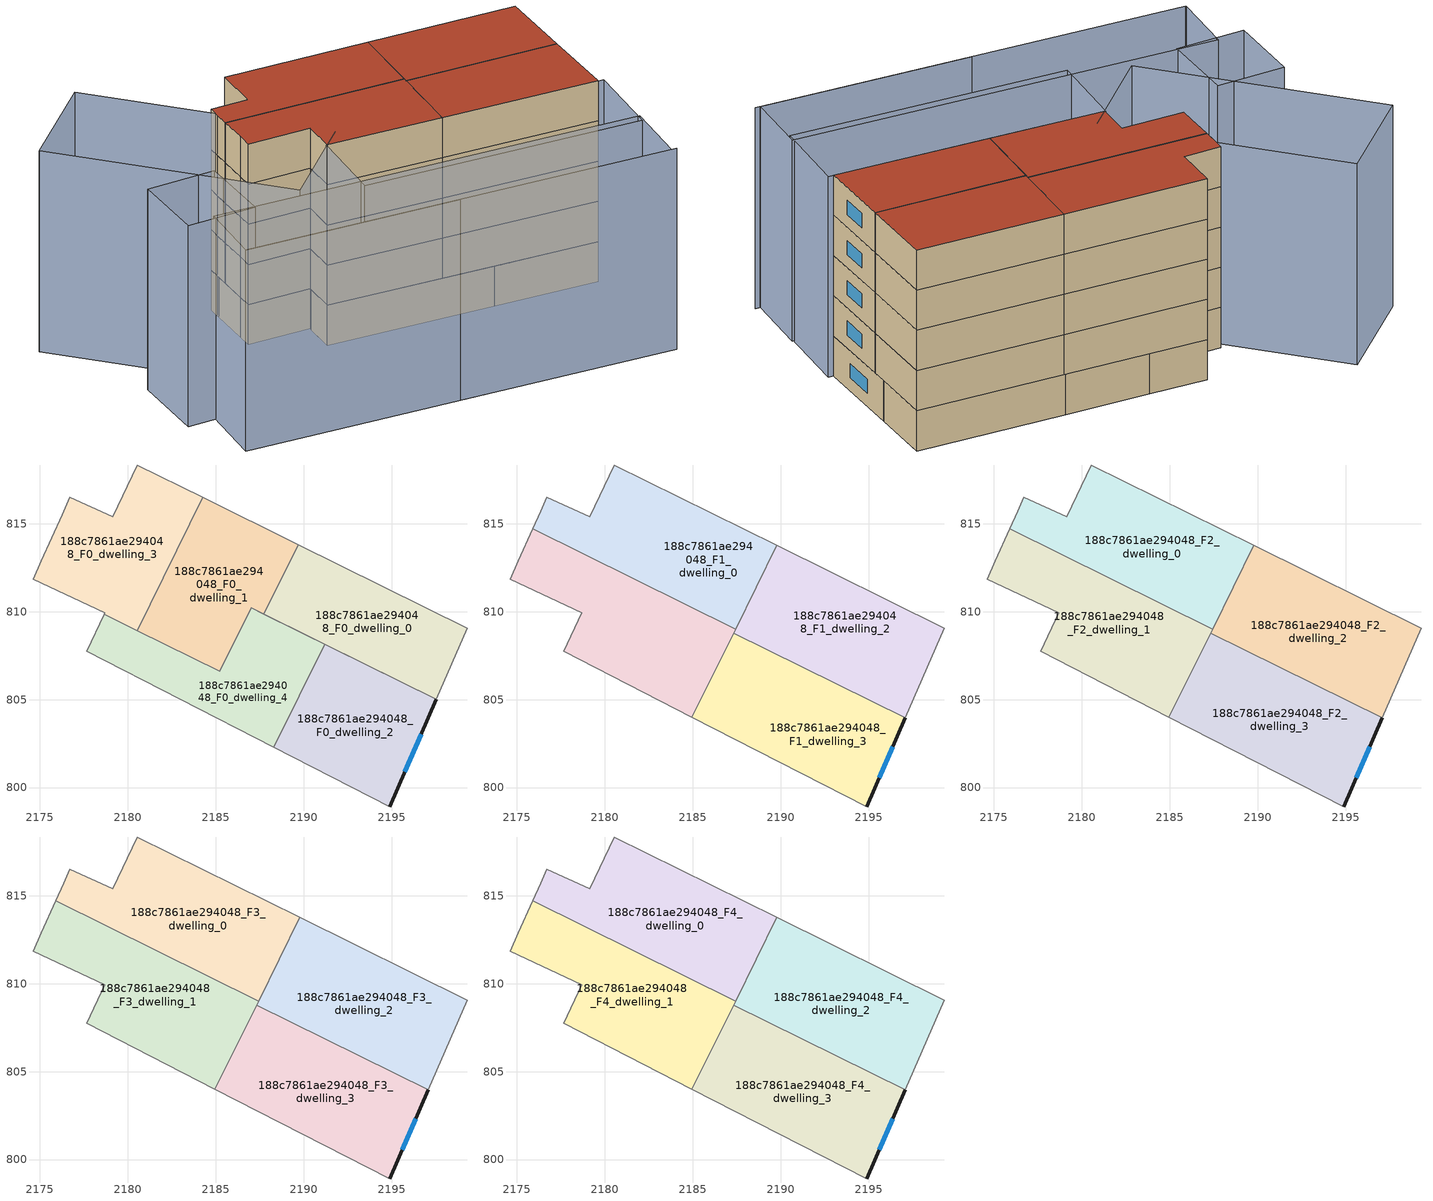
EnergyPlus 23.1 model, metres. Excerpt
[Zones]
188c7861ae294048_F0_dwelling_0
 floor ground (EU_floor_Construction): 2199.29,809.07 2197.54,805.01 2187.73,809.87 2189.68,813.82 z0
 wall adiabatic (EU_wall_Construction): 2187.73,809.87 2197.54,805.01 2199.29,809.07 2189.68,813.82 z0:3
 wall to 188c7861ae294048_F0_dwelling_1 (EU_wall_Construction): 2189.68,813.82 2187.73,809.87 z0:3
188c7861ae294048_F0_dwelling_1
 floor ground (EU_floor_Construction): 2189.68,813.82 2187.73,809.87 2187.01,810.22 2185.22,806.6 2180.52,808.92 2184.27,816.5 z0
 wall adiabatic (EU_wall_Construction): 2187.01,810.22 2187.73,809.87 / 2189.68,813.82 2184.27,816.5 z0:3
 wall to 188c7861ae294048_F0_dwelling_4 (EU_wall_Construction): 2180.52,808.92 2185.22,806.6 2187.01,810.22 z0:3
 wall to 188c7861ae294048_F0_dwelling_3 (EU_wall_Construction): 2184.27,816.5 2180.52,808.92 z0:3
188c7861ae294048_F0_dwelling_2
 floor ground (EU_floor_Construction): 2197.54,805.01 2194.89,798.9 2188.29,802.29 2191.19,808.15 z0
 wall outside (EU_wall_Construction): 2194.89,798.9 2197.54,805.01 z0:3
 wall adiabatic (EU_wall_Construction): 2188.29,802.29 2194.89,798.9 / 2197.54,805.01 2191.19,808.15 z0:3
 wall to 188c7861ae294048_F0_dwelling_4 (EU_wall_Construction): 2191.19,808.15 2188.29,802.29 z0:3
 window (EU_Window_Construction): 2195.75,800.89 2196.68,803.03 z0.98:2.02
188c7861ae294048_F0_dwelling_3
 floor ground (EU_floor_Construction): 2184.27,816.5 2180.52,808.92 2178.65,809.85 2178.69,809.95 2174.6,811.86 2175.07,812.89 2176.26,815.53 2176.34,815.71 2176.69,816.5 2179.14,815.4 2180.54,818.34 z0
 wall adiabatic (EU_wall_Construction): 2184.27,816.5 2180.54,818.34 2179.14,815.4 2176.69,816.5 2176.34,815.71 2176.26,815.53 2175.07,812.89 2174.6,811.86 2178.69,809.95 2178.65,809.85 z0:3
 wall to 188c7861ae294048_F0_dwelling_4 (EU_wall_Construction): 2178.65,809.85 2180.52,808.93 z0:3
188c7861ae294048_F0_dwelling_4
 floor ground (EU_floor_Construction): 2191.19,808.15 2188.29,802.29 2177.65,807.74 2178.65,809.85 2185.22,806.6 2187.01,810.22 z0
 wall adiabatic (EU_wall_Construction): 2191.19,808.15 2187.01,810.22 / 2178.65,809.85 2177.65,807.74 2188.29,802.29 z0:3
188c7861ae294048_F1_dwelling_0
 floor to 188c7861ae294048_F0_dwelling_1 (EU_floor_Construction): 2189.68,813.82 2187.73,809.87 2187.01,810.22 2186.62,809.42 2181.92,811.75 2184.27,816.5 z3
 floor to 188c7861ae294048_F0_dwelling_3 (EU_floor_Construction): 2184.27,816.5 2181.92,811.75 2175.9,814.72 2176.26,815.53 2176.34,815.71 2176.69,816.5 2179.14,815.4 2180.54,818.34 z3
 floor to 188c7861ae294048_F0_dwelling_0 (EU_floor_Construction): 2189.79,813.77 2187.83,809.81 2187.73,809.87 2189.68,813.82 z3
 floor to 188c7861ae294048_F0_dwelling_4 (EU_floor_Construction): 2187.83,809.81 2187.44,809.02 2186.62,809.42 2187.01,810.22 z3
 wall adiabatic (EU_wall_Construction): 2187.44,809.02 2189.79,813.77 2180.54,818.34 2179.14,815.4 2176.69,816.5 2176.34,815.71 2175.9,814.72 z3:6
 wall to 188c7861ae294048_F1_dwelling_1 (EU_wall_Construction): 2175.9,814.72 2187.44,809.02 z3:6
188c7861ae294048_F1_dwelling_1
 floor to 188c7861ae294048_F0_dwelling_4 (EU_floor_Construction): 2187.44,809.02 2184.95,804 2177.65,807.74 2178.65,809.85 2185.22,806.6 2186.62,809.42 z3
 floor to 188c7861ae294048_F0_dwelling_1 (EU_floor_Construction): 2186.62,809.42 2185.22,806.6 2180.52,808.92 2181.92,811.75 z3
 floor to 188c7861ae294048_F0_dwelling_3 (EU_floor_Construction): 2181.92,811.75 2180.52,808.92 2178.65,809.85 2178.69,809.95 2174.6,811.86 2175.07,812.89 2175.9,814.72 z3
 wall adiabatic (EU_wall_Construction): 2175.9,814.72 2175.07,812.89 2174.6,811.86 2178.69,809.95 2177.65,807.74 2184.95,804 z3:6
 wall to 188c7861ae294048_F1_dwelling_3 (EU_wall_Construction): 2184.95,804 2187.32,808.78 z3:6
 wall to 188c7861ae294048_F1_dwelling_2 (EU_wall_Construction): 2187.32,808.78 2187.44,809.02 z3:6
188c7861ae294048_F1_dwelling_2
 floor to 188c7861ae294048_F0_dwelling_0 (EU_floor_Construction): 2199.29,809.07 2197.54,805.01 2187.83,809.81 2189.79,813.77 z3
 floor to 188c7861ae294048_F0_dwelling_2 (EU_floor_Construction): 2197.54,805.01 2197.08,803.96 2190.68,807.12 2191.19,808.15 z3
 floor to 188c7861ae294048_F0_dwelling_4 (EU_floor_Construction): 2191.19,808.15 2190.68,807.12 2187.32,808.78 2187.83,809.81 z3
 wall adiabatic (EU_wall_Construction): 2197.08,803.96 2199.29,809.07 2189.79,813.77 2187.44,809.02 z3:6
 wall to 188c7861ae294048_F1_dwelling_3 (EU_wall_Construction): 2187.32,808.78 2197.08,803.96 z3:6
188c7861ae294048_F1_dwelling_3
 floor to 188c7861ae294048_F0_dwelling_2 (EU_floor_Construction): 2197.08,803.96 2194.89,798.9 2188.29,802.29 2190.68,807.12 z3
 floor to 188c7861ae294048_F0_dwelling_4 (EU_floor_Construction): 2190.68,807.12 2188.29,802.29 2184.95,804 2187.32,808.78 z3
 wall outside (EU_wall_Construction): 2194.89,798.9 2197.08,803.96 z3:6
 wall adiabatic (EU_wall_Construction): 2184.95,804 2194.89,798.9 z3:6
 window (EU_Window_Construction): 2195.6,800.55 2196.37,802.31 z3.98:5.02
188c7861ae294048_F2_dwelling_0
 floor to 188c7861ae294048_F1_dwelling_0 (EU_floor_Construction): 2189.79,813.77 2187.44,809.02 2175.9,814.72 2176.34,815.71 2176.69,816.5 2179.14,815.4 2180.54,818.34 z6
 wall adiabatic (EU_wall_Construction): 2187.44,809.02 2189.79,813.77 2180.54,818.34 2179.14,815.4 2176.69,816.5 2176.34,815.71 2175.9,814.72 z6:9
 wall to 188c7861ae294048_F2_dwelling_1 (EU_wall_Construction): 2175.9,814.72 2187.44,809.02 z6:9
188c7861ae294048_F2_dwelling_1
 floor to 188c7861ae294048_F1_dwelling_1 (EU_floor_Construction): 2187.44,809.02 2184.95,804 2177.65,807.74 2178.69,809.95 2174.6,811.86 2175.07,812.89 2175.9,814.72 z6
 wall adiabatic (EU_wall_Construction): 2175.9,814.72 2175.07,812.89 2174.6,811.86 2178.69,809.95 2177.65,807.74 2184.95,804 z6:9
 wall to 188c7861ae294048_F2_dwelling_3 (EU_wall_Construction): 2184.95,804 2187.32,808.78 z6:9
 wall to 188c7861ae294048_F2_dwelling_2 (EU_wall_Construction): 2187.32,808.78 2187.44,809.02 z6:9
188c7861ae294048_F2_dwelling_2
 floor to 188c7861ae294048_F1_dwelling_2 (EU_floor_Construction): 2199.29,809.07 2197.08,803.96 2187.32,808.78 2189.79,813.77 z6
 wall adiabatic (EU_wall_Construction): 2197.08,803.96 2199.29,809.07 2189.79,813.77 2187.44,809.02 z6:9
 wall to 188c7861ae294048_F2_dwelling_3 (EU_wall_Construction): 2187.32,808.78 2197.08,803.96 z6:9
188c7861ae294048_F2_dwelling_3
 floor to 188c7861ae294048_F1_dwelling_3 (EU_floor_Construction): 2197.08,803.96 2194.89,798.9 2184.95,804 2187.32,808.78 z6
 wall outside (EU_wall_Construction): 2194.89,798.9 2197.08,803.96 z6:9
 wall adiabatic (EU_wall_Construction): 2184.95,804 2194.89,798.9 z6:9
 window (EU_Window_Construction): 2195.6,800.55 2196.37,802.31 z6.98:8.02
188c7861ae294048_F3_dwelling_0
 floor to 188c7861ae294048_F2_dwelling_0 (EU_floor_Construction): 2189.79,813.77 2187.44,809.02 2175.9,814.72 2176.34,815.71 2176.69,816.5 2179.14,815.4 2180.54,818.34 z9
 wall adiabatic (EU_wall_Construction): 2187.44,809.02 2189.79,813.77 2180.54,818.34 2179.14,815.4 2176.69,816.5 2176.34,815.71 2175.9,814.72 z9:12
 wall to 188c7861ae294048_F3_dwelling_1 (EU_wall_Construction): 2175.9,814.72 2187.44,809.02 z9:12
188c7861ae294048_F3_dwelling_1
 floor to 188c7861ae294048_F2_dwelling_1 (EU_floor_Construction): 2187.44,809.02 2184.95,804 2177.65,807.74 2178.69,809.95 2174.6,811.86 2175.07,812.89 2175.9,814.72 z9
 wall adiabatic (EU_wall_Construction): 2175.9,814.72 2175.07,812.89 2174.6,811.86 2178.69,809.95 2177.65,807.74 2184.95,804 z9:12
 wall to 188c7861ae294048_F3_dwelling_3 (EU_wall_Construction): 2184.95,804 2187.32,808.78 z9:12
 wall to 188c7861ae294048_F3_dwelling_2 (EU_wall_Construction): 2187.32,808.78 2187.44,809.02 z9:12
188c7861ae294048_F3_dwelling_2
 floor to 188c7861ae294048_F2_dwelling_2 (EU_floor_Construction): 2199.29,809.07 2197.08,803.96 2187.32,808.78 2189.79,813.77 z9
 wall adiabatic (EU_wall_Construction): 2197.08,803.96 2199.29,809.07 2189.79,813.77 2187.44,809.02 z9:12
 wall to 188c7861ae294048_F3_dwelling_3 (EU_wall_Construction): 2187.32,808.78 2197.08,803.96 z9:12
188c7861ae294048_F3_dwelling_3
 floor to 188c7861ae294048_F2_dwelling_3 (EU_floor_Construction): 2197.08,803.96 2194.89,798.9 2184.95,804 2187.32,808.78 z9
 wall outside (EU_wall_Construction): 2194.89,798.9 2197.08,803.96 z9:12
 wall adiabatic (EU_wall_Construction): 2184.95,804 2194.89,798.9 z9:12
 window (EU_Window_Construction): 2195.6,800.55 2196.37,802.31 z9.98:11.02
188c7861ae294048_F4_dwelling_0
 floor to 188c7861ae294048_F3_dwelling_0 (EU_floor_Construction): 2189.79,813.77 2187.44,809.02 2175.9,814.72 2176.34,815.71 2176.69,816.5 2179.14,815.4 2180.54,818.34 z12
 wall adiabatic (EU_wall_Construction): 2187.44,809.02 2189.79,813.77 2180.54,818.34 2179.14,815.4 2176.69,816.5 2176.34,815.71 2175.9,814.72 z12:15
 wall to 188c7861ae294048_F4_dwelling_1 (EU_wall_Construction): 2175.9,814.72 2187.44,809.02 z12:15
 roof outside (EU_roof_Construction): 2187.44,809.02 2189.79,813.77 2180.54,818.34 2179.14,815.4 2176.69,816.5 2176.34,815.71 2175.9,814.72 z15
188c7861ae294048_F4_dwelling_1
 floor to 188c7861ae294048_F3_dwelling_1 (EU_floor_Construction): 2187.44,809.02 2184.95,804 2177.65,807.74 2178.69,809.95 2174.6,811.86 2175.07,812.89 2175.9,814.72 z12
 wall adiabatic (EU_wall_Construction): 2175.9,814.72 2175.07,812.89 2174.6,811.86 2178.69,809.95 2177.65,807.74 2184.95,804 z12:15
 wall to 188c7861ae294048_F4_dwelling_3 (EU_wall_Construction): 2184.95,804 2187.32,808.78 z12:15
 wall to 188c7861ae294048_F4_dwelling_2 (EU_wall_Construction): 2187.32,808.78 2187.44,809.02 z12:15
 roof outside (EU_roof_Construction): 2184.95,804 2187.44,809.02 2175.9,814.72 2175.07,812.89 2174.6,811.86 2178.69,809.95 2177.65,807.74 z15
188c7861ae294048_F4_dwelling_2
 floor to 188c7861ae294048_F3_dwelling_2 (EU_floor_Construction): 2199.29,809.07 2197.08,803.96 2187.32,808.78 2189.79,813.77 z12
 wall adiabatic (EU_wall_Construction): 2197.08,803.96 2199.29,809.07 2189.79,813.77 2187.44,809.02 z12:15
 wall to 188c7861ae294048_F4_dwelling_3 (EU_wall_Construction): 2187.32,808.78 2197.08,803.96 z12:15
 roof outside (EU_roof_Construction): 2197.08,803.96 2199.29,809.07 2189.79,813.77 2187.32,808.78 z15
188c7861ae294048_F4_dwelling_3
 floor to 188c7861ae294048_F3_dwelling_3 (EU_floor_Construction): 2197.08,803.96 2194.89,798.9 2184.95,804 2187.32,808.78 z12
 wall outside (EU_wall_Construction): 2194.89,798.9 2197.08,803.96 z12:15
 wall adiabatic (EU_wall_Construction): 2184.95,804 2194.89,798.9 z12:15
 window (EU_Window_Construction): 2195.6,800.55 2196.37,802.31 z12.98:14.02
 roof outside (EU_roof_Construction): 2194.89,798.9 2197.08,803.96 2187.32,808.78 2184.95,804 z15
shading: 2163.66,803.59 2191.04,789.55 / 2190.73,789.71 2163.63,803.61 / 2163.63,803.61 2165.84,807.93 / 2165.84,807.93 2192.95,794.03 / 2192.95,794.03 2190.73,789.71 / 2177.57,807.8 2195.23,798.73 / 2195.23,798.73 2192.56,793.54 / 2192.56,793.54 2174.91,802.61 / 2174.91,802.61 2177.57,807.8 / 2170.55,811.52 2168.39,806.53 / 2168.39,806.53 2163.87,808.49 / 2163.87,808.49 2166.02,813.48 / 2166.02,813.48 2170.55,811.52 / 2173.06,824.83 2179.29,808.36 / 2179.29,808.36 2171.91,805.56 / 2171.91,805.56 2165.67,822.03 / 2165.67,822.03 2173.06,824.83 z0:15
[Building]
EU S2 Campaign: North Axis=0; Terrain=City; Solar Distribution=FullExterior
[Site:Location]
Bologna: Latitude=44.5; Longitude=11.25; Time Zone=1; Elevation=37
[SizingPeriod:WeatherFileDays]
AnnualSizingPeriod: Begin Month=1; Begin Day of Month=1; End Month=12; End Day of Month=31; Day of Week for Start Day=Monday; Use Weather File Daylight Saving Period=No; Use Weather File Rain and Snow Indicators=No
[MATERIAL]
EU_InternalMass_Material: Roughness=MediumRough; Thickness=0.1; Conductivity=1; Density=1800; Specific Heat=900; Thermal Absorptance=0.9; Solar Absorptance=0.7; Visible Absorptance=0.7
[MATERIAL:NOMASS] Roughness=MediumRough; Thermal Absorptance=0.9; Solar Absorptance=0.7; Visible Absorptance=0.7
Name | Thermal Resistance
EU_wall_NoMass | 0.905828
EU_roof_NoMass | 0.37593
EU_floor_NoMass | 0.67114
[WINDOWMATERIAL:SIMPLEGLAZINGSYSTEM]
EU_Window_SimpleGlazing: UFactor=4.52486; Solar Heat Gain Coefficient=0.85; Visible Transmittance=0.85
[CONSTRUCTION]
EU_wall_Construction: EU_wall_NoMass
EU_roof_Construction: EU_roof_NoMass
EU_floor_Construction: EU_floor_NoMass
EU_Window_Construction: EU_Window_SimpleGlazing
EU_InternalMass_Construction: EU_InternalMass_Material
[ZONE] Type=1; Multiplier=1; Ceiling Height=autocalculate; Floor Area=autocalculate; Part of Total Floor Area=Yes
Name | Volume
188c7861ae294048_F0_dwelling_0 | 143.483
188c7861ae294048_F1_dwelling_0; 188c7861ae294048_F2_dwelling_0; 188c7861ae294048_F3_dwelling_0; 188c7861ae294048_F4_dwelling_0 | 179.324
188c7861ae294048_F0_dwelling_1 | 143.461
188c7861ae294048_F1_dwelling_1; 188c7861ae294048_F2_dwelling_1; 188c7861ae294048_F3_dwelling_1; 188c7861ae294048_F4_dwelling_1 | 179.318
188c7861ae294048_F0_dwelling_2 | 143.465
188c7861ae294048_F1_dwelling_2; 188c7861ae294048_F2_dwelling_2; 188c7861ae294048_F3_dwelling_2; 188c7861ae294048_F4_dwelling_2 | 179.329
188c7861ae294048_F0_dwelling_3 | 143.468
188c7861ae294048_F1_dwelling_3; 188c7861ae294048_F2_dwelling_3; 188c7861ae294048_F3_dwelling_3; 188c7861ae294048_F4_dwelling_3 | 179.331
188c7861ae294048_F0_dwelling_4 | 143.44
[INTERNALMASS] Construction=EU_InternalMass_Construction
Name | Zone or ZoneList | Surface Area
188c7861ae294048_F0_dwelling_0_EU_InternalMass | 188c7861ae294048_F0_dwelling_0 | 47.8283
188c7861ae294048_F0_dwelling_1_EU_InternalMass | 188c7861ae294048_F0_dwelling_1 | 47.8203
188c7861ae294048_F0_dwelling_2_EU_InternalMass | 188c7861ae294048_F0_dwelling_2 | 47.8202
188c7861ae294048_F0_dwelling_3_EU_InternalMass | 188c7861ae294048_F0_dwelling_3 | 47.8219
188c7861ae294048_F0_dwelling_4_EU_InternalMass | 188c7861ae294048_F0_dwelling_4 | 47.8136
188c7861ae294048_F1_dwelling_0_EU_InternalMass | 188c7861ae294048_F1_dwelling_0 | 59.7743
188c7861ae294048_F1_dwelling_1_EU_InternalMass | 188c7861ae294048_F1_dwelling_1 | 59.7728
188c7861ae294048_F1_dwelling_2_EU_InternalMass | 188c7861ae294048_F1_dwelling_2 | 59.7764
188c7861ae294048_F1_dwelling_3_EU_InternalMass | 188c7861ae294048_F1_dwelling_3 | 59.7768
188c7861ae294048_F2_dwelling_0_EU_InternalMass | 188c7861ae294048_F2_dwelling_0 | 59.7743
188c7861ae294048_F2_dwelling_1_EU_InternalMass | 188c7861ae294048_F2_dwelling_1 | 59.7728
188c7861ae294048_F2_dwelling_2_EU_InternalMass | 188c7861ae294048_F2_dwelling_2 | 59.7764
188c7861ae294048_F2_dwelling_3_EU_InternalMass | 188c7861ae294048_F2_dwelling_3 | 59.7768
188c7861ae294048_F3_dwelling_0_EU_InternalMass | 188c7861ae294048_F3_dwelling_0 | 59.7743
188c7861ae294048_F3_dwelling_1_EU_InternalMass | 188c7861ae294048_F3_dwelling_1 | 59.7728
188c7861ae294048_F3_dwelling_2_EU_InternalMass | 188c7861ae294048_F3_dwelling_2 | 59.7764
188c7861ae294048_F3_dwelling_3_EU_InternalMass | 188c7861ae294048_F3_dwelling_3 | 59.7768
188c7861ae294048_F4_dwelling_0_EU_InternalMass | 188c7861ae294048_F4_dwelling_0 | 59.7743
188c7861ae294048_F4_dwelling_1_EU_InternalMass | 188c7861ae294048_F4_dwelling_1 | 59.7728
188c7861ae294048_F4_dwelling_2_EU_InternalMass | 188c7861ae294048_F4_dwelling_2 | 59.7764
188c7861ae294048_F4_dwelling_3_EU_InternalMass | 188c7861ae294048_F4_dwelling_3 | 59.7768
[OTHEREQUIPMENT] Fuel Type=Electricity; Design Level Calculation Method=Watts/Area; Power per Zone Floor Area=1; Fraction Latent=0; Fraction Radiant=0; Fraction Lost=0; Carbon Dioxide Generation Rate=0; EndUse Subcategory=EU_Step8_InternalGains
Name | Zone or ZoneList or Space or SpaceList | Schedule
EU_Step8_InternalGain_188c7861ae294048_F0_dwelling_0_f000 | 188c7861ae294048_F0_dwelling_0 | EU_Step8_GainSchedule_188c7861ae294048_F0_dwelling_0_f000
EU_Step8_InternalGain_188c7861ae294048_F0_dwelling_1_f000 | 188c7861ae294048_F0_dwelling_1 | EU_Step8_GainSchedule_188c7861ae294048_F0_dwelling_1_f000
EU_Step8_InternalGain_188c7861ae294048_F0_dwelling_2_f000 | 188c7861ae294048_F0_dwelling_2 | EU_Step8_GainSchedule_188c7861ae294048_F0_dwelling_2_f000
EU_Step8_InternalGain_188c7861ae294048_F0_dwelling_3_f000 | 188c7861ae294048_F0_dwelling_3 | EU_Step8_GainSchedule_188c7861ae294048_F0_dwelling_3_f000
EU_Step8_InternalGain_188c7861ae294048_F0_dwelling_4_f000 | 188c7861ae294048_F0_dwelling_4 | EU_Step8_GainSchedule_188c7861ae294048_F0_dwelling_4_f000
EU_Step8_InternalGain_188c7861ae294048_F1_dwelling_0_f000 | 188c7861ae294048_F1_dwelling_0 | EU_Step8_GainSchedule_188c7861ae294048_F1_dwelling_0_f000
EU_Step8_InternalGain_188c7861ae294048_F1_dwelling_1_f000 | 188c7861ae294048_F1_dwelling_1 | EU_Step8_GainSchedule_188c7861ae294048_F1_dwelling_1_f000
EU_Step8_InternalGain_188c7861ae294048_F1_dwelling_2_f000 | 188c7861ae294048_F1_dwelling_2 | EU_Step8_GainSchedule_188c7861ae294048_F1_dwelling_2_f000
EU_Step8_InternalGain_188c7861ae294048_F1_dwelling_3_f000 | 188c7861ae294048_F1_dwelling_3 | EU_Step8_GainSchedule_188c7861ae294048_F1_dwelling_3_f000
EU_Step8_InternalGain_188c7861ae294048_F2_dwelling_0_f000 | 188c7861ae294048_F2_dwelling_0 | EU_Step8_GainSchedule_188c7861ae294048_F2_dwelling_0_f000
EU_Step8_InternalGain_188c7861ae294048_F2_dwelling_1_f000 | 188c7861ae294048_F2_dwelling_1 | EU_Step8_GainSchedule_188c7861ae294048_F2_dwelling_1_f000
EU_Step8_InternalGain_188c7861ae294048_F2_dwelling_2_f000 | 188c7861ae294048_F2_dwelling_2 | EU_Step8_GainSchedule_188c7861ae294048_F2_dwelling_2_f000
EU_Step8_InternalGain_188c7861ae294048_F2_dwelling_3_f000 | 188c7861ae294048_F2_dwelling_3 | EU_Step8_GainSchedule_188c7861ae294048_F2_dwelling_3_f000
EU_Step8_InternalGain_188c7861ae294048_F3_dwelling_0_f000 | 188c7861ae294048_F3_dwelling_0 | EU_Step8_GainSchedule_188c7861ae294048_F3_dwelling_0_f000
EU_Step8_InternalGain_188c7861ae294048_F3_dwelling_1_f000 | 188c7861ae294048_F3_dwelling_1 | EU_Step8_GainSchedule_188c7861ae294048_F3_dwelling_1_f000
EU_Step8_InternalGain_188c7861ae294048_F3_dwelling_2_f000 | 188c7861ae294048_F3_dwelling_2 | EU_Step8_GainSchedule_188c7861ae294048_F3_dwelling_2_f000
EU_Step8_InternalGain_188c7861ae294048_F3_dwelling_3_f000 | 188c7861ae294048_F3_dwelling_3 | EU_Step8_GainSchedule_188c7861ae294048_F3_dwelling_3_f000
EU_Step8_InternalGain_188c7861ae294048_F4_dwelling_0_f000 | 188c7861ae294048_F4_dwelling_0 | EU_Step8_GainSchedule_188c7861ae294048_F4_dwelling_0_f000
EU_Step8_InternalGain_188c7861ae294048_F4_dwelling_1_f000 | 188c7861ae294048_F4_dwelling_1 | EU_Step8_GainSchedule_188c7861ae294048_F4_dwelling_1_f000
EU_Step8_InternalGain_188c7861ae294048_F4_dwelling_2_f000 | 188c7861ae294048_F4_dwelling_2 | EU_Step8_GainSchedule_188c7861ae294048_F4_dwelling_2_f000
EU_Step8_InternalGain_188c7861ae294048_F4_dwelling_3_f000 | 188c7861ae294048_F4_dwelling_3 | EU_Step8_GainSchedule_188c7861ae294048_F4_dwelling_3_f000
[ZONEVENTILATION:DESIGNFLOWRATE] Schedule=EU_AlwaysOn; Design Flow Rate Calculation Method=AirChanges/Hour; Air Changes per Hour=0.73129; Ventilation Type=Natural; Fan Pressure Rise=0; Fan Total Efficiency=1; Constant Term Coefficient=1; Temperature Term Coefficient=0; Velocity Term Coefficient=0; Velocity Squared Term Coefficient=0; Minimum Indoor Temperature=-100; Maximum Indoor Temperature=100; Delta Temperature=-100; Minimum Outdoor Temperature=-100; Maximum Outdoor Temperature=100; Maximum Wind Speed=40
Name | Zone or ZoneList or Space or SpaceList
EU_ConstantAir_188c7861ae294048_F0_dwelling_0 | 188c7861ae294048_F0_dwelling_0
EU_ConstantAir_188c7861ae294048_F0_dwelling_1 | 188c7861ae294048_F0_dwelling_1
EU_ConstantAir_188c7861ae294048_F0_dwelling_2 | 188c7861ae294048_F0_dwelling_2
EU_ConstantAir_188c7861ae294048_F0_dwelling_3 | 188c7861ae294048_F0_dwelling_3
EU_ConstantAir_188c7861ae294048_F0_dwelling_4 | 188c7861ae294048_F0_dwelling_4
EU_ConstantAir_188c7861ae294048_F1_dwelling_0 | 188c7861ae294048_F1_dwelling_0
EU_ConstantAir_188c7861ae294048_F1_dwelling_1 | 188c7861ae294048_F1_dwelling_1
EU_ConstantAir_188c7861ae294048_F1_dwelling_2 | 188c7861ae294048_F1_dwelling_2
EU_ConstantAir_188c7861ae294048_F1_dwelling_3 | 188c7861ae294048_F1_dwelling_3
EU_ConstantAir_188c7861ae294048_F2_dwelling_0 | 188c7861ae294048_F2_dwelling_0
EU_ConstantAir_188c7861ae294048_F2_dwelling_1 | 188c7861ae294048_F2_dwelling_1
EU_ConstantAir_188c7861ae294048_F2_dwelling_2 | 188c7861ae294048_F2_dwelling_2
EU_ConstantAir_188c7861ae294048_F2_dwelling_3 | 188c7861ae294048_F2_dwelling_3
EU_ConstantAir_188c7861ae294048_F3_dwelling_0 | 188c7861ae294048_F3_dwelling_0
EU_ConstantAir_188c7861ae294048_F3_dwelling_1 | 188c7861ae294048_F3_dwelling_1
EU_ConstantAir_188c7861ae294048_F3_dwelling_2 | 188c7861ae294048_F3_dwelling_2
EU_ConstantAir_188c7861ae294048_F3_dwelling_3 | 188c7861ae294048_F3_dwelling_3
EU_ConstantAir_188c7861ae294048_F4_dwelling_0 | 188c7861ae294048_F4_dwelling_0
EU_ConstantAir_188c7861ae294048_F4_dwelling_1 | 188c7861ae294048_F4_dwelling_1
EU_ConstantAir_188c7861ae294048_F4_dwelling_2 | 188c7861ae294048_F4_dwelling_2
EU_ConstantAir_188c7861ae294048_F4_dwelling_3 | 188c7861ae294048_F4_dwelling_3
[HVACTEMPLATE:THERMOSTAT] Constant Heating Setpoint=20; Constant Cooling Setpoint=50
EU_HeatOnly_188c7861ae294048_F0_dwelling_0; EU_HeatOnly_188c7861ae294048_F0_dwelling_1; EU_HeatOnly_188c7861ae294048_F0_dwelling_2; EU_HeatOnly_188c7861ae294048_F0_dwelling_3; EU_HeatOnly_188c7861ae294048_F0_dwelling_4; EU_HeatOnly_188c7861ae294048_F1_dwelling_0; EU_HeatOnly_188c7861ae294048_F1_dwelling_1; EU_HeatOnly_188c7861ae294048_F1_dwelling_2; EU_HeatOnly_188c7861ae294048_F1_dwelling_3; EU_HeatOnly_188c7861ae294048_F2_dwelling_0; EU_HeatOnly_188c7861ae294048_F2_dwelling_1; EU_HeatOnly_188c7861ae294048_F2_dwelling_2; EU_HeatOnly_188c7861ae294048_F2_dwelling_3; EU_HeatOnly_188c7861ae294048_F3_dwelling_0; EU_HeatOnly_188c7861ae294048_F3_dwelling_1; EU_HeatOnly_188c7861ae294048_F3_dwelling_2; EU_HeatOnly_188c7861ae294048_F3_dwelling_3; EU_HeatOnly_188c7861ae294048_F4_dwelling_0; EU_HeatOnly_188c7861ae294048_F4_dwelling_1; EU_HeatOnly_188c7861ae294048_F4_dwelling_2; EU_HeatOnly_188c7861ae294048_F4_dwelling_3
[HVACTEMPLATE:ZONE:IDEALLOADSAIRSYSTEM] System Availability Schedule=EU_AlwaysOn; Maximum Heating Supply Air Temperature=50; Minimum Cooling Supply Air Temperature=13; Maximum Heating Supply Air Humidity Ratio=0.0156; Minimum Cooling Supply Air Humidity Ratio=0.0077; Heating Limit=NoLimit; Cooling Limit=NoLimit; Heating Availability Schedule=EU_AlwaysOn; Cooling Availability Schedule=EU_CoolingOff; Dehumidification Control Type=ConstantSensibleHeatRatio; Cooling Sensible Heat Ratio=0.7; Dehumidification Setpoint=60; Humidification Control Type=None; Humidification Setpoint=30; Outdoor Air Method=None; Outdoor Air Flow Rate per Person=0.00944; Outdoor Air Flow Rate per Zone Floor Area=0; Outdoor Air Flow Rate per Zone=0; Demand Controlled Ventilation Type=None; Outdoor Air Economizer Type=NoEconomizer; Heat Recovery Type=None; Sensible Heat Recovery Effectiveness=0.7; Latent Heat Recovery Effectiveness=0.65
Name | Template Thermostat
188c7861ae294048_F0_dwelling_0 | EU_HeatOnly_188c7861ae294048_F0_dwelling_0
188c7861ae294048_F0_dwelling_1 | EU_HeatOnly_188c7861ae294048_F0_dwelling_1
188c7861ae294048_F0_dwelling_2 | EU_HeatOnly_188c7861ae294048_F0_dwelling_2
188c7861ae294048_F0_dwelling_3 | EU_HeatOnly_188c7861ae294048_F0_dwelling_3
188c7861ae294048_F0_dwelling_4 | EU_HeatOnly_188c7861ae294048_F0_dwelling_4
188c7861ae294048_F1_dwelling_0 | EU_HeatOnly_188c7861ae294048_F1_dwelling_0
188c7861ae294048_F1_dwelling_1 | EU_HeatOnly_188c7861ae294048_F1_dwelling_1
188c7861ae294048_F1_dwelling_2 | EU_HeatOnly_188c7861ae294048_F1_dwelling_2
188c7861ae294048_F1_dwelling_3 | EU_HeatOnly_188c7861ae294048_F1_dwelling_3
188c7861ae294048_F2_dwelling_0 | EU_HeatOnly_188c7861ae294048_F2_dwelling_0
188c7861ae294048_F2_dwelling_1 | EU_HeatOnly_188c7861ae294048_F2_dwelling_1
188c7861ae294048_F2_dwelling_2 | EU_HeatOnly_188c7861ae294048_F2_dwelling_2
188c7861ae294048_F2_dwelling_3 | EU_HeatOnly_188c7861ae294048_F2_dwelling_3
188c7861ae294048_F3_dwelling_0 | EU_HeatOnly_188c7861ae294048_F3_dwelling_0
188c7861ae294048_F3_dwelling_1 | EU_HeatOnly_188c7861ae294048_F3_dwelling_1
188c7861ae294048_F3_dwelling_2 | EU_HeatOnly_188c7861ae294048_F3_dwelling_2
188c7861ae294048_F3_dwelling_3 | EU_HeatOnly_188c7861ae294048_F3_dwelling_3
188c7861ae294048_F4_dwelling_0 | EU_HeatOnly_188c7861ae294048_F4_dwelling_0
188c7861ae294048_F4_dwelling_1 | EU_HeatOnly_188c7861ae294048_F4_dwelling_1
188c7861ae294048_F4_dwelling_2 | EU_HeatOnly_188c7861ae294048_F4_dwelling_2
188c7861ae294048_F4_dwelling_3 | EU_HeatOnly_188c7861ae294048_F4_dwelling_3
[SIZING:ZONE] Zone Cooling Design Supply Air Temperature Input Method=SupplyAirTemperature; Zone Cooling Design Supply Air Temperature=13; Zone Heating Design Supply Air Temperature Input Method=SupplyAirTemperature; Zone Heating Design Supply Air Temperature=50; Zone Cooling Design Supply Air Humidity Ratio=0.008; Zone Heating Design Supply Air Humidity Ratio=0.008; Cooling Design Air Flow Method=DesignDay; Cooling Design Air Flow Rate=0; Cooling Minimum Air Flow per Zone Floor Area=0.000762; Cooling Minimum Air Flow=0; Cooling Minimum Air Flow Fraction=0.2; Heating Design Air Flow Method=DesignDay; Heating Design Air Flow Rate=0; Heating Maximum Air Flow per Zone Floor Area=0.002032; Heating Maximum Air Flow=0.141576; Heating Maximum Air Flow Fraction=0.3; Account for Dedicated Outdoor Air System=No; Dedicated Outdoor Air System Control Strategy=NeutralSupplyAir; Dedicated Outdoor Air Low Setpoint Temperature for Design=autosize; Dedicated Outdoor Air High Setpoint Temperature for Design=autosize; Zone Load Sizing Method=Sensible Load Only No Latent Load; Zone Latent Cooling Design Supply Air Humidity Ratio Input Method=HumidityRatioDifference; Zone Cooling Design Supply Air Humidity Ratio Difference=0.005; Zone Latent Heating Design Supply Air Humidity Ratio Input Method=HumidityRatioDifference; Zone Humidification Design Supply Air Humidity Ratio Difference=0.005
188c7861ae294048_F0_dwelling_0; 188c7861ae294048_F0_dwelling_1; 188c7861ae294048_F0_dwelling_2; 188c7861ae294048_F0_dwelling_3; 188c7861ae294048_F0_dwelling_4; 188c7861ae294048_F1_dwelling_0; 188c7861ae294048_F1_dwelling_1; 188c7861ae294048_F1_dwelling_2; 188c7861ae294048_F1_dwelling_3; 188c7861ae294048_F2_dwelling_0; 188c7861ae294048_F2_dwelling_1; 188c7861ae294048_F2_dwelling_2; 188c7861ae294048_F2_dwelling_3; 188c7861ae294048_F3_dwelling_0; 188c7861ae294048_F3_dwelling_1; 188c7861ae294048_F3_dwelling_2; 188c7861ae294048_F3_dwelling_3; 188c7861ae294048_F4_dwelling_0; 188c7861ae294048_F4_dwelling_1; 188c7861ae294048_F4_dwelling_2; 188c7861ae294048_F4_dwelling_3
[SCHEDULE:CONSTANT]
Name | Hourly Value
EU_AlwaysOn | 1
EU_CoolingOff | 0
[SCHEDULE:FILE] Column Number=1; Rows to Skip at Top=0; Number of Hours of Data=8760; Column Separator=Comma; Interpolate to Timestep=No; Minutes per Item=60; Adjust Schedule for Daylight Savings=Yes
Name | File
EU_Step8_GainSchedule_188c7861ae294048_F0_dwelling_0_f000 | ../../schedules/188c7861ae294048/188c7861ae294048_F0_dwelling_0_f000_gain.csv
EU_Step8_GainSchedule_188c7861ae294048_F0_dwelling_1_f000 | ../../schedules/188c7861ae294048/188c7861ae294048_F0_dwelling_1_f000_gain.csv
EU_Step8_GainSchedule_188c7861ae294048_F0_dwelling_2_f000 | ../../schedules/188c7861ae294048/188c7861ae294048_F0_dwelling_2_f000_gain.csv
EU_Step8_GainSchedule_188c7861ae294048_F0_dwelling_3_f000 | ../../schedules/188c7861ae294048/188c7861ae294048_F0_dwelling_3_f000_gain.csv
EU_Step8_GainSchedule_188c7861ae294048_F0_dwelling_4_f000 | ../../schedules/188c7861ae294048/188c7861ae294048_F0_dwelling_4_f000_gain.csv
EU_Step8_GainSchedule_188c7861ae294048_F1_dwelling_0_f000 | ../../schedules/188c7861ae294048/188c7861ae294048_F1_dwelling_0_f000_gain.csv
EU_Step8_GainSchedule_188c7861ae294048_F1_dwelling_1_f000 | ../../schedules/188c7861ae294048/188c7861ae294048_F1_dwelling_1_f000_gain.csv
EU_Step8_GainSchedule_188c7861ae294048_F1_dwelling_2_f000 | ../../schedules/188c7861ae294048/188c7861ae294048_F1_dwelling_2_f000_gain.csv
EU_Step8_GainSchedule_188c7861ae294048_F1_dwelling_3_f000 | ../../schedules/188c7861ae294048/188c7861ae294048_F1_dwelling_3_f000_gain.csv
EU_Step8_GainSchedule_188c7861ae294048_F2_dwelling_0_f000 | ../../schedules/188c7861ae294048/188c7861ae294048_F2_dwelling_0_f000_gain.csv
EU_Step8_GainSchedule_188c7861ae294048_F2_dwelling_1_f000 | ../../schedules/188c7861ae294048/188c7861ae294048_F2_dwelling_1_f000_gain.csv
EU_Step8_GainSchedule_188c7861ae294048_F2_dwelling_2_f000 | ../../schedules/188c7861ae294048/188c7861ae294048_F2_dwelling_2_f000_gain.csv
EU_Step8_GainSchedule_188c7861ae294048_F2_dwelling_3_f000 | ../../schedules/188c7861ae294048/188c7861ae294048_F2_dwelling_3_f000_gain.csv
EU_Step8_GainSchedule_188c7861ae294048_F3_dwelling_0_f000 | ../../schedules/188c7861ae294048/188c7861ae294048_F3_dwelling_0_f000_gain.csv
EU_Step8_GainSchedule_188c7861ae294048_F3_dwelling_1_f000 | ../../schedules/188c7861ae294048/188c7861ae294048_F3_dwelling_1_f000_gain.csv
EU_Step8_GainSchedule_188c7861ae294048_F3_dwelling_2_f000 | ../../schedules/188c7861ae294048/188c7861ae294048_F3_dwelling_2_f000_gain.csv
EU_Step8_GainSchedule_188c7861ae294048_F3_dwelling_3_f000 | ../../schedules/188c7861ae294048/188c7861ae294048_F3_dwelling_3_f000_gain.csv
EU_Step8_GainSchedule_188c7861ae294048_F4_dwelling_0_f000 | ../../schedules/188c7861ae294048/188c7861ae294048_F4_dwelling_0_f000_gain.csv
EU_Step8_GainSchedule_188c7861ae294048_F4_dwelling_1_f000 | ../../schedules/188c7861ae294048/188c7861ae294048_F4_dwelling_1_f000_gain.csv
EU_Step8_GainSchedule_188c7861ae294048_F4_dwelling_2_f000 | ../../schedules/188c7861ae294048/188c7861ae294048_F4_dwelling_2_f000_gain.csv
EU_Step8_GainSchedule_188c7861ae294048_F4_dwelling_3_f000 | ../../schedules/188c7861ae294048/188c7861ae294048_F4_dwelling_3_f000_gain.csv
